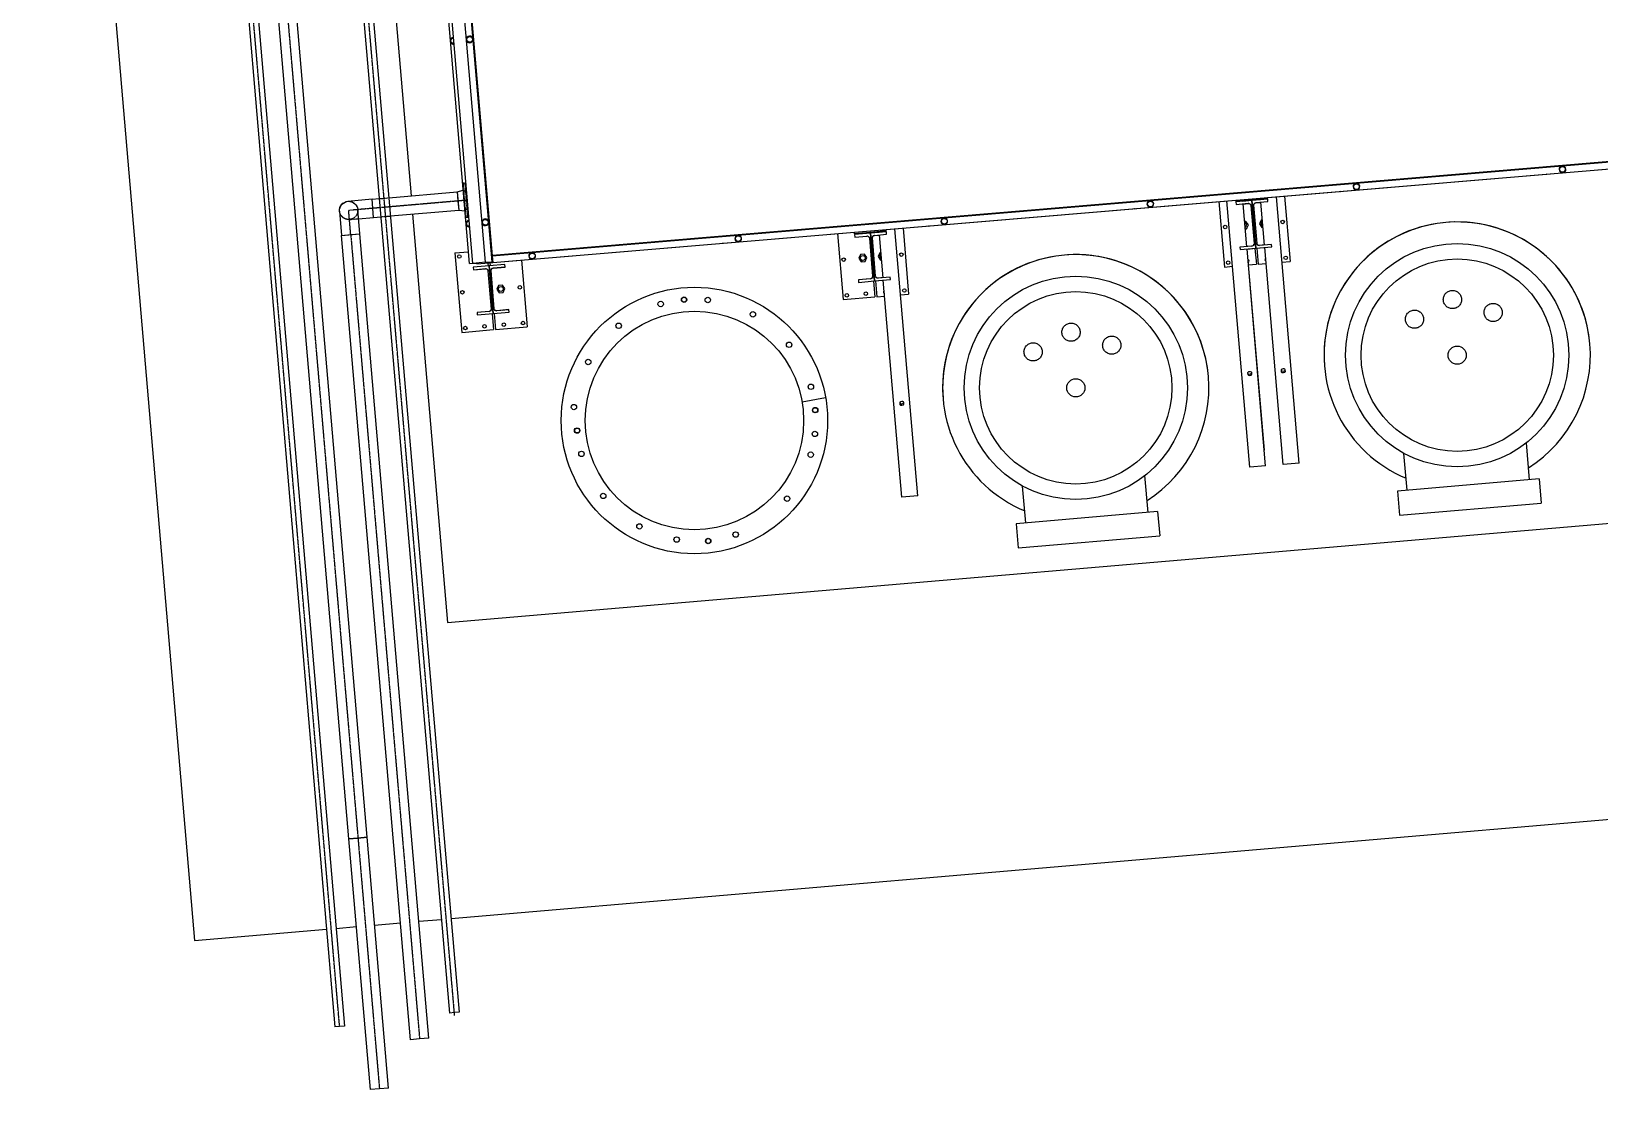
# Model space of a CAD drawing. Header units: millimetres. Extents: x 229153 to 244575, y 9226 to 23316.
# Drawn here: x 229153 to 238986, y 9231 to 15864 of the extents above; entities that cross this region are included whole.
import ezdxf

# ---------------------------------------------------------------- set-up
doc = ezdxf.new("R2010")
doc.units = ezdxf.units.MM
doc.header["$MEASUREMENT"] = 0
doc.linetypes.add('CENTER2', pattern=[1.125, 0.75, -0.125, 0.125, -0.125])
doc.linetypes.add('HIDDEN2', pattern=[0.1875, 0.125, -0.0625])
for name, color, linetype in [('Top (Plan) View-0', 7, 'Continuous'), ('Top (Plan) View-150-SL-B4-095', 14, 'Continuous'), ('Top (Plan) View-80-PG-B5-608', 170, 'Continuous'), ('Top (Plan) View-CENTER', 1, 'CENTER2'), ('Top (Plan) View-CONCRETE FOUNDATION', 8, 'Continuous'), ('Top (Plan) View-HIDDEN', 7, 'HIDDEN2'), ('Top (Plan) View-ST0011-ME_PR_STEL_EQUIP_VENDOR_THP_PLANT', 7, 'Continuous')]:
    doc.layers.add(name, color=color, linetype=linetype)

# ---------------------------------------------------------------- blocks, each defined once
blk = doc.blocks.new('*U41')
at = {"layer": 'Top (Plan) View-CONCRETE FOUNDATION', "color": 0, "linetype": 'ByBlock', "lineweight": -2}
for p, q in [((229153, 22121.9), (230176.7, 10165.7)), ((231784.6, 10303.3), (243877, 11338.7)), ((230176.7, 10165.7), (231003.1, 10236.4)), ((231063.3, 10241.6), (231190.9, 10252.5)), ((231304.8, 10262.2), (231467.5, 10276.2)), ((231581.4, 10285.9), (231724.5, 10298.2))]:
    blk.add_line(p, q, dxfattribs=at)
blk = doc.blocks.new('*U42')
at = {"layer": 'Top (Plan) View-ST0011-ME_PR_STEL_EQUIP_VENDOR_THP_PLANT', "color": 0, "linetype": 'ByBlock', "lineweight": -2}
for p, q in [((232041.7, 14420.2), (231802.9, 17210)), ((232043.6, 14456.8), (231807.8, 17210.4)), ((231899.8, 14408.1), (231661, 17197.9)), ((231921, 14409.9), (231682.1, 17199.7)), ((231999.5, 14416.6), (231760.6, 17206.4)), ((231406, 16321.9), (231533.5, 14832.6)), ((232042, 14456.6), (241563.2, 15256.8)), ((232043.2, 14461.7), (241562.2, 15261.8)), ((232045.5, 14414.4), (241587.4, 15216.3)), ((236903.9, 14822.5), (241487.7, 15207.8)), ((234512.4, 14621.5), (236704.6, 14805.8)), ((236599, 14796.9), (236634.1, 14386.9)), ((236791.8, 13131.7), (236648.9, 14801.1)), ((236705.1, 14800), (236704.6, 14805.9)), ((236804.8, 14808.5), (236705.1, 14800)), ((236805.2, 14803), (236705.6, 14794.5)), ((236705.6, 14794.5), (236706.9, 14779.5)), ((236706.9, 14779.5), (236782.1, 14786)), ((236749.5, 14798.2), (236749, 14803.7)), ((236805.2, 14803), (236749.5, 14798.2)), ((236773.8, 14514.3), (236750.8, 14783.3)), ((236750.9, 14781.8), (236782.7, 14784.5)), ((236780.2, 14785.8), (236778.9, 14784.2)), ((236798.3, 14772.3), (236818.8, 14533.2)), ((236798.8, 14808), (236799.3, 14802.5)), ((236804.8, 14808.5), (236804.3, 14814.3)), ((236884.5, 14815.3), (236804.8, 14808.5)), ((236904.9, 14811.5), (236805.2, 14803)), ((236860, 14807.7), (236805.2, 14803)), ((236805.2, 14803), (236805.2, 14803)), ((236805.2, 14803), (236830.8, 14504.1)), ((236830.8, 14504.1), (236805.2, 14803)), ((236810.7, 14809), (236811.2, 14803.5)), ((236837.7, 14534.8), (236817.3, 14773.9)), ((236830.6, 14788.6), (236861.4, 14791.3)), ((236830.9, 14790.2), (236906.1, 14796.6)), ((236860, 14807.7), (236859.6, 14813.2)), ((236884.3, 14523.7), (236861.3, 14792.8)), ((236884.5, 14815.3), (236884, 14821)), ((236904.4, 14817), (236884.5, 14815.3)), ((236904.4, 14817), (236903.9, 14822.7)), ((236906.1, 14796.6), (236904.9, 14811.5)), ((237101.6, 13158.2), (236958.7, 14827.1)), ((237009.6, 14831.4), (237044.6, 14422.1)), ((231543.2, 14718.7), (231762.5, 12158.2)), ((236768.3, 14671.9), (236760.4, 14671.2)), ((236783.1, 14650.6), (236768.3, 14671.9)), ((236863.9, 14680.1), (236852.9, 14656.6)), ((236852.9, 14656.6), (236867.8, 14635.2)), ((236870.9, 14680.7), (236863.9, 14680.1)), ((231945.9, 14405.8), (234313.1, 14604.8)), ((234207.4, 14595.9), (234242.9, 14182.2)), ((234313.9, 14595.2), (234313, 14604.9)), ((234413.5, 14603.8), (234313.9, 14595.2)), ((234414, 14598.3), (234314.3, 14589.8)), ((234414, 14598.3), (234314.3, 14589.8)), ((234314.3, 14589.8), (234314.3, 14589.8)), ((234314.3, 14589.8), (234315.6, 14574.8)), ((234315.6, 14574.8), (234390.9, 14581.2)), ((234315.6, 14574.8), (234315.8, 14573.3)), ((234315.8, 14573.3), (234391.5, 14579.8)), ((234364.4, 14579), (234363, 14577.4)), ((234407.1, 14567.6), (234427.5, 14328.5)), ((234407.5, 14603.3), (234408, 14597.8)), ((234413.5, 14603.8), (234412.7, 14613.3)), ((234493.2, 14610.6), (234413.5, 14603.8)), ((234513.6, 14606.8), (234414, 14598.3)), ((234468.8, 14603), (234414, 14598.3)), ((234414, 14598.3), (234414, 14598.3)), ((234439.6, 14299.4), (234414, 14598.3)), ((234414, 14598.3), (234439.6, 14299.4)), ((234419.5, 14604.3), (234420, 14598.8)), ((234446.5, 14330.1), (234426, 14569.2)), ((234439.3, 14583.9), (234470.2, 14586.5)), ((234439.7, 14585.4), (234514.9, 14591.9)), ((234468.8, 14603), (234468.3, 14608.5)), ((234493.1, 14319), (234470.1, 14588)), ((234493.2, 14610.6), (234492.4, 14620)), ((234513.1, 14612.3), (234493.2, 14610.6)), ((234513.1, 14612.3), (234512.3, 14621.7)), ((234514.9, 14591.9), (234513.6, 14606.8)), ((234710.4, 12953.5), (234567.2, 14626.1)), ((234618, 14630.4), (234653.4, 14217.3)), ((236764.2, 14626.4), (236772.1, 14627.1)), ((236773.5, 14629.9), (236771, 14627)), ((236772.1, 14627.1), (236783.1, 14650.6)), ((236867.8, 14635.2), (236874.7, 14635.8)), ((231809, 14475.6), (231893.4, 14482.8)), ((231809, 14475.6), (231851.6, 13977.4)), ((232042, 14456.6), (232045.5, 14414.4)), ((234351.1, 14464.9), (234340.1, 14441.4)), ((234377, 14467.2), (234351.1, 14464.9)), ((234391.9, 14445.8), (234377, 14467.2)), ((234385.1, 14455.6), (234379.8, 14449.4)), ((234472.7, 14475.3), (234461.7, 14451.8)), ((234479.7, 14475.9), (234472.7, 14475.3)), ((236805.1, 14517), (236729.9, 14510.5)), ((236729.9, 14510.5), (236731.2, 14495.6)), ((236731.2, 14495.6), (236830.8, 14504.1)), ((236805.5, 14518.5), (236773.7, 14515.8)), ((236775.1, 14499.3), (236830.8, 14504.1)), ((236891.5, 13140.2), (236775.1, 14499.3)), ((236778.2, 14474.5), (236777.2, 14474.4)), ((236883.9, 13239), (236778.2, 14474.5)), ((236804, 14518.4), (236802.7, 14516.8)), ((236824.8, 14503.6), (236833.4, 14404)), ((236830.8, 14504.1), (236930.5, 14512.6)), ((236830.8, 14504.1), (236885.6, 14508.8)), ((236830.8, 14504.1), (236830.8, 14504.1)), ((236836.8, 14504.6), (236845.3, 14405)), ((236884.2, 14525.2), (236853.3, 14522.6)), ((236929.2, 14527.6), (236854, 14521.1)), ((237002, 13149.7), (236885.6, 14508.8)), ((236930.5, 14512.6), (236929.2, 14527.6)), ((231899.8, 14408.1), (231942.1, 14411.7)), ((231999.5, 14416.6), (231921, 14409.9)), ((232022.7, 14393.5), (231923.1, 14385)), ((232022.7, 14393.5), (231923.1, 14385)), ((231923.1, 14385), (231923.1, 14385)), ((231923.1, 14385), (231924.4, 14370.1)), ((231924.4, 14370.1), (231999.6, 14376.5)), ((231924.4, 14370.1), (231924.5, 14368.6)), ((231924.5, 14368.6), (232000.2, 14375.1)), ((231945.4, 14412), (231942.1, 14411.7)), ((231942.1, 14411.7), (231942.1, 14411.7)), ((231945.4, 14412), (231945.9, 14405.8)), ((231948.6, 14372.1), (231947.2, 14370.5)), ((231999.5, 14416.6), (232041.7, 14420.2)), ((232015.2, 14411.7), (232016.8, 14393)), ((232015.8, 14362.8), (232036.3, 14123.7)), ((232122.4, 14402.1), (232022.7, 14393.5)), ((232122.4, 14402.1), (232022.7, 14393.5)), ((232022.7, 14393.5), (232022.7, 14393.5)), ((232048.3, 14094.6), (232022.7, 14393.5)), ((232022.7, 14393.5), (232048.3, 14094.6)), ((232027.1, 14412.7), (232028.7, 14394.1)), ((232055.2, 14125.3), (232034.8, 14364.5)), ((232045, 14420.5), (232041.7, 14420.2)), ((232048.1, 14379.2), (232123.8, 14385.6)), ((232048.4, 14380.7), (232123.6, 14387.1)), ((232082.8, 14383.6), (232081.4, 14382)), ((232123.8, 14385.6), (232122.4, 14402.1)), ((232123.6, 14387.1), (232122.4, 14402.1)), ((232226.4, 14429.4), (232262.1, 14012.6)), ((234340.1, 14441.4), (234355, 14420.1)), ((234355, 14420.1), (234380.9, 14422.3)), ((234362.6, 14429), (234355.1, 14420.1)), ((234380.9, 14422.3), (234391.9, 14445.8)), ((234461.7, 14451.8), (234476.5, 14430.5)), ((234476.5, 14430.5), (234483.5, 14431.1)), ((236634.1, 14386.9), (236684, 14391.2)), ((236784.6, 14399.8), (236833.4, 14404)), ((236845.3, 14405), (236894.2, 14409.2)), ((236993.8, 14417.7), (237044.6, 14422.1)), ((232081.4, 14270.6), (232070.4, 14247.1)), ((232107.3, 14272.8), (232081.4, 14270.6)), ((232110.3, 14268.5), (232104.7, 14261.8)), ((232122.2, 14251.5), (232107.3, 14272.8)), ((234414.3, 14313.8), (234338.5, 14307.3)), ((234338.5, 14307.3), (234338.7, 14305.8)), ((234413.9, 14312.2), (234338.7, 14305.8)), ((234338.7, 14305.8), (234339.9, 14290.8)), ((234339.9, 14290.8), (234439.6, 14299.4)), ((234339.9, 14290.8), (234439.6, 14299.4)), ((234339.9, 14290.8), (234339.9, 14290.8)), ((234388.2, 14311.5), (234386.8, 14309.9)), ((234433.6, 14298.9), (234442.1, 14199.2)), ((234439.6, 14299.4), (234539.2, 14307.9)), ((234439.6, 14299.4), (234494.4, 14304.1)), ((234439.6, 14299.4), (234439.6, 14299.4)), ((234445.6, 14299.9), (234454.1, 14200.3)), ((234493, 14320.5), (234462.1, 14317.9)), ((234537.9, 14322.9), (234462.7, 14316.4)), ((234610.7, 12944.9), (234494.4, 14304.1)), ((234539.2, 14307.9), (234537.9, 14322.9)), ((232070.4, 14247.1), (232085.3, 14225.8)), ((232085.5, 14238.9), (232080.3, 14232.9)), ((232085.3, 14225.8), (232111.2, 14228)), ((232111.2, 14228), (232122.2, 14251.5)), ((234242.9, 14182.2), (234442.1, 14199.2)), ((234454.1, 14200.3), (234502.9, 14204.4)), ((234602.5, 14213), (234653.4, 14217.3)), ((232023, 14109), (231947.3, 14102.6)), ((231947.3, 14102.6), (231947.4, 14101.1)), ((232022.6, 14107.5), (231947.4, 14101.1)), ((231947.4, 14101.1), (231948.7, 14086.1)), ((231948.7, 14086.1), (232048.3, 14094.6)), ((231948.7, 14086.1), (232048.3, 14094.6)), ((231948.7, 14086.1), (231948.7, 14086.1)), ((231972.4, 14104.7), (231971, 14103.1)), ((232042.3, 14094.1), (232050.9, 13994.5)), ((232048.3, 14094.6), (232148, 14103.2)), ((232048.3, 14094.6), (232148, 14103.2)), ((232048.3, 14094.6), (232048.3, 14094.6)), ((232054.3, 14095.2), (232062.8, 13995.5)), ((232146.6, 14119.6), (232070.8, 14113.1)), ((232146.7, 14118.1), (232071.5, 14111.7)), ((232106.6, 14116.2), (232105.2, 14114.6)), ((232148, 14103.2), (232146.6, 14119.6)), ((232148, 14103.2), (232146.7, 14118.1)), ((231851.6, 13977.4), (232050.9, 13994.5)), ((232062.8, 13995.5), (232262.1, 14012.6)), ((238915.1, 13977.8), (238915.1, 13977.8)), ((238915.1, 13977.8), (238915.1, 13977.8)), ((236523.9, 13773), (236523.9, 13773)), ((236778.4, 13722.7), (236779.2, 13712.7)), ((236805.1, 13714.9), (236804.3, 13724.9)), ((236988.5, 13740.7), (236989.4, 13730.7)), ((237015.3, 13732.9), (237014.4, 13742.9)), ((233984.9, 13542.5), (234132.6, 13568.3)), ((233984.9, 13542.5), (234132.6, 13568.3)), ((234597.3, 13535.9), (234598.1, 13526)), ((234624, 13528.2), (234623.2, 13538.2)), ((238545.9, 13053.1), (238526.1, 13284.7)), ((236883.9, 13239), (236883, 13239)), ((237778.6, 12987.4), (237758.8, 13219)), ((236154.7, 12848.4), (236134.8, 13080)), ((236891.5, 13140.2), (236791.8, 13131.7)), ((237101.6, 13158.2), (237002, 13149.7)), ((231762.5, 12158.2), (242224.2, 13053.9)), ((235387.3, 12782.7), (235367.5, 13014.3)), ((238605.6, 13058.2), (237718.9, 12982.3)), ((237718.9, 12982.3), (237731.8, 12830.9)), ((238605.6, 13058.2), (238618.6, 12906.8)), ((234710.4, 12953.5), (234610.7, 12944.9)), ((237731.8, 12830.9), (238618.6, 12906.8)), ((236214.4, 12853.5), (235327.6, 12777.6)), ((236214.4, 12853.5), (236227.4, 12702.1)), ((235327.6, 12777.6), (235340.6, 12626.1)), ((235340.6, 12626.1), (236227.4, 12702.1))]:
    blk.add_line(p, q, dxfattribs=at)
for centre, radius in [((236998.4, 14669), 11), ((236637.7, 14638.1), 11), ((231836, 14452.8), 11), ((234366, 14443.6), 15), ((234607.1, 14464.3), 11), ((237017.6, 14444.8), 11), ((238092.6, 13834.3), 700), ((234246.4, 14433.4), 11), ((236656.9, 14413.9), 11), ((238092.6, 13834.3), 602.8), ((232096.3, 14249.3), 15), ((232215.9, 14259.5), 11), ((233310.1, 13424.8), 835), ((235701.3, 13629.6), 700), ((231855.2, 14228.7), 11), ((233098.7, 14154.9), 17), ((233245.2, 14182.1), 17), ((233245.2, 14182.1), 15), ((233394.2, 14180.2), 17), ((234265.6, 14209.2), 11), ((234385.2, 14219.4), 11), ((234626.3, 14240.1), 11), ((235701.3, 13629.6), 602.8), ((233310.1, 13424.8), 685), ((233676.8, 14090.5), 17), ((231874.4, 14004.5), 11), ((231993.9, 14014.7), 11), ((232115.5, 14025.1), 11), ((232235.1, 14035.4), 11), ((232835.5, 14018.4), 17), ((233903.7, 13899.4), 17), ((238092.6, 13834.3), 57.2), ((232644.4, 13791.6), 17), ((235701.3, 13629.6), 57.2), ((234040.1, 13636.1), 17), ((232554.7, 13509), 17), ((234067.3, 13489.7), 17), ((234067.3, 13489.7), 15), ((232574.8, 13361.9), 17), ((232574.8, 13361.9), 15), ((234065.4, 13340.7), 17), ((232601.9, 13215.4), 17), ((234039.3, 13210.8), 17), ((232738.4, 12952.1), 17), ((233891.3, 12935.2), 17), ((232965.2, 12761.1), 17), ((233198.6, 12678.5), 17), ((233396.8, 12669.5), 17), ((233396.8, 12669.5), 15), ((233568.7, 12710.2), 17)]:
    blk.add_circle(centre, radius, dxfattribs=at)
for centre, radius, start, end in [((231901.2, 15813.3), 21.2, 94.99596, 274.79133), ((231901.2, 15813.3), 21.2, 274.99596, 94.79133), ((231801.5, 15804.8), 21.2, 94.99596, 274.79133), ((238652.9, 14990.8), 21.2, 267.84715, 281.76127), ((238752.6, 14999.3), 21.2, 4.98371, 184.6247), ((238752.6, 14999.3), 21.2, 184.98371, 4.6247), ((237361, 14882.2), 21.2, 267.84715, 281.76127), ((237460.6, 14890.8), 21.2, 4.98371, 184.6247), ((237460.6, 14890.8), 21.2, 184.98371, 4.6247), ((236069.1, 14773.7), 21.2, 267.84715, 281.76127), ((236168.7, 14782.2), 21.2, 4.98371, 184.6247), ((236168.7, 14782.2), 21.2, 184.98371, 4.6247), ((236784, 14769.6), 15, 26.34974, 94.89364), ((236831.8, 14773.7), 15, 94.89364, 163.43754), ((231899.6, 14659), 21.2, 94.99596, 274.79133), ((231999.3, 14667.5), 21.2, 94.99596, 274.79133), ((231999.3, 14667.5), 21.2, 274.99596, 94.79133), ((234876.7, 14673.6), 21.2, 4.98371, 184.6247), ((234876.7, 14673.6), 21.2, 184.98371, 4.6247), ((236757.3, 14648.4), 15, 0, 75.17769), ((236878.8, 14658.8), 15, 118.47182, 251.31546), ((238092.6, 13834.3), 835, 4.89364, 247.43204), ((238092.6, 13834.3), 835, 4.89357, 184.89358), ((233584.8, 14565), 21.2, 4.98371, 184.6247), ((233584.8, 14565), 21.2, 184.98371, 4.6247), ((234392.8, 14564.9), 15, 26.35308, 94.89364), ((234440.6, 14568.9), 15, 94.89364, 163.44088), ((234777.1, 14665.1), 21.2, 267.84715, 281.76127), ((236757.3, 14648.4), 15, 294.6096, 0), ((232292.8, 14456.4), 21.2, 4.98371, 184.6247), ((232292.8, 14456.4), 21.2, 184.98371, 4.6247), ((233485.2, 14556.5), 21.2, 267.84715, 281.76127), ((234487.6, 14454), 15, 118.47182, 251.31546), ((235701.3, 13629.6), 835, 4.89364, 247.43204), ((235701.3, 13629.6), 835, 4.89357, 184.89358), ((236804.2, 14533.5), 15, 274.89364, 343.43754), ((236852.1, 14537.5), 15, 206.34974, 274.89364), ((232001.5, 14360.1), 15, 26.35642, 94.89364), ((232049.3, 14364.2), 15, 94.89364, 163.44421), ((232193.2, 14447.9), 21.2, 267.84715, 281.76127), ((236776.4, 14424.2), 11, 0, 61.83791), ((236776.4, 14424.2), 11, 307.94937, 0), ((236898, 14434.6), 11, 127.94937, 241.83791), ((234413, 14328.7), 15, 274.89364, 343.4342), ((234460.8, 14332.8), 15, 206.34641, 274.89364), ((234506.7, 14229.9), 11, 127.94937, 241.83791), ((232021.7, 14124), 15, 274.89364, 343.43087), ((232069.5, 14128.1), 15, 206.34307, 274.89364), ((238092.6, 13834.3), 835, 302.35524, 4.89364), ((235701.3, 13629.6), 835, 302.35524, 4.89364)]:
    blk.add_arc(centre, radius, start, end, dxfattribs=at)
at = {"layer": 'Top (Plan) View-ST0011-ME_PR_STEL_EQUIP_VENDOR_THP_PLANT', "color": 0, "linetype": 'ByBlock', "lineweight": -2, "extrusion": (0, 0, -1)}
for centre, start, end in [((-231901.2, 15813.3), 265.22686, 84.98585), ((-231901.2, 15813.3), 85.22686, 264.98585), ((-231801.5, 15804.8), 265.22686, 84.98585), ((-238752.6, 14999.3), 355.40721, 174.98437), ((-238752.6, 14999.3), 175.40721, 354.98437), ((-237460.6, 14890.8), 355.40721, 174.98437), ((-237460.6, 14890.8), 175.40721, 354.98437), ((-236168.7, 14782.2), 355.40721, 174.98437), ((-236168.7, 14782.2), 175.40721, 354.98437), ((-231899.6, 14659), 265.22686, 84.98585), ((-231999.3, 14667.5), 265.22686, 84.98585), ((-231999.3, 14667.5), 85.22686, 264.98585), ((-234876.7, 14673.6), 355.40721, 174.98437), ((-234876.7, 14673.6), 175.40721, 354.98437), ((-233584.8, 14565), 355.40721, 174.98437), ((-233584.8, 14565), 175.40721, 354.98437), ((-232292.8, 14456.4), 355.40721, 174.98437), ((-232292.8, 14456.4), 175.40721, 354.98437)]:
    blk.add_arc(centre, 18, start, end, dxfattribs=at)
at = {"layer": 'Top (Plan) View-ST0011-ME_PR_STEL_EQUIP_VENDOR_THP_PLANT', "color": 0, "linetype": 'ByBlock', "lineweight": -2, "extrusion": (0, 4.89789e-41, -1)}
for centre, start, end in [((-236783.4, 14771), 85.10636, 175.10636), ((-236832.2, 14775.2), 355.10636, 85.10636), ((-234392.1, 14566.3), 85.10636, 175.10636), ((-234441, 14570.5), 355.10636, 85.10636), ((-236803.9, 14531.9), 175.10636, 265.10636), ((-236852.7, 14536.1), 265.10636, 355.10636), ((-232000.9, 14361.6), 85.10636, 175.10636), ((-232049.7, 14365.7), 355.10636, 85.10636), ((-234412.6, 14327.2), 175.10636, 265.10636), ((-234461.4, 14331.4), 265.10636, 355.10636), ((-232021.4, 14122.4), 175.10636, 265.10636), ((-232070.2, 14126.6), 265.10636, 355.10636)]:
    blk.add_arc(centre, 15, start, end, dxfattribs=at)
at = {"layer": 'Top (Plan) View-ST0011-ME_PR_STEL_EQUIP_VENDOR_THP_PLANT', "color": 0, "linetype": 'ByBlock', "lineweight": -2}
for centre, start_param, end_param in [((236791.3, 13723.8), 0, 3.141593), ((236791.4, 13722.5), 3.141593, 6.283185), ((236792.2, 13713.8), 3.141593, 6.283185), ((237001.5, 13741.8), 0, 3.141593), ((237001.6, 13740.5), 3.141593, 6.283185), ((237002.3, 13731.8), 3.141593, 6.283185), ((234610.2, 13537.1), 0, 3.141593), ((234610.3, 13535.7), 3.141593, 6.283185), ((234611.1, 13527.1), 3.141593, 6.283185)]:
    blk.add_ellipse(centre, major_axis=(13, 1.1), ratio=0.5, start_param=start_param, end_param=end_param, dxfattribs=at)
for points, knots in [([(238012.5, 14210.3), (238010.8, 14207.2), (238009.4, 14203.9), (238007.1, 14196.8), (238006.3, 14193), (238005.5, 14185.5), (238005.5, 14181.7), (238005.8, 14178.2), (238006.1, 14174.6), (238006.7, 14170.9), (238008.8, 14163.6), (238010.3, 14160), (238013.8, 14153.2), (238016, 14149.9), (238020.8, 14144), (238023.5, 14141.3), (238029, 14136.7), (238032, 14134.7), (238038.5, 14131.1), (238042, 14129.6), (238049.2, 14127.4), (238052.9, 14126.6), (238060.3, 14125.8), (238064, 14125.8), (238071.1, 14126.4), (238074.8, 14127), (238082, 14129.1), (238085.5, 14130.5), (238092.2, 14133.9), (238095.4, 14136), (238101.2, 14140.6), (238103.8, 14143.1), (238108.4, 14148.6), (238110.6, 14151.7), (238114.4, 14158.4), (238116, 14161.9), (238118.3, 14169.3), (238119.1, 14173.1), (238119.9, 14180.6), (238120, 14184.3), (238119.3, 14191.5), (238118.7, 14195.2), (238116.6, 14202.5), (238115.2, 14206.1), (238111.6, 14212.9), (238109.4, 14216.1), (238104.6, 14222.1), (238101.9, 14224.8), (238096.4, 14229.3), (238093.4, 14231.4), (238086.9, 14234.9), (238083.4, 14236.4), (238076.3, 14238.7), (238072.5, 14239.5), (238065.1, 14240.3), (238061.4, 14240.3), (238054.3, 14239.7), (238050.6, 14239), (238043.4, 14237), (238039.9, 14235.6), (238033.2, 14232.1), (238030, 14230.1), (238024.3, 14225.5), (238021.7, 14222.9), (238017, 14217.5), (238014.8, 14214.4), (238012.8, 14210.8), (238012.6, 14210.6), (238012.5, 14210.3)], [32.055058, 32.055058, 32.055058, 32.055058, 33.110543, 33.110543, 34.249633, 34.249633, 35.388723, 35.388723, 35.388723, 36.526178, 36.526178, 37.663632, 37.663632, 38.801087, 38.801087, 39.938542, 39.938542, 41.011973, 41.011973, 42.085405, 42.085405, 43.158836, 43.158836, 44.232268, 44.232268, 45.305699, 45.305699, 46.379131, 46.379131, 47.452562, 47.452562, 48.525994, 48.525994, 49.663449, 49.663449, 50.800903, 50.800903, 51.938358, 51.938358, 53.075812, 53.075812, 54.214902, 54.214902, 55.353992, 55.353992, 56.493082, 56.493082, 57.632172, 57.632172, 58.705787, 58.705787, 59.779401, 59.779401, 60.853015, 60.853015, 61.926629, 61.926629, 63.000244, 63.000244, 64.073858, 64.073858, 65.147472, 65.147472, 66.221087, 66.221087, 67.360177, 67.360177, 67.443781, 67.443781, 67.443781, 67.443781]), ([(238276.3, 14141), (238275.6, 14140.3), (238274.9, 14139.5), (238272, 14136.1), (238269.9, 14133.1), (238266.3, 14126.5), (238264.8, 14123), (238262.4, 14115.8), (238261.6, 14112), (238260.8, 14104.5), (238260.8, 14100.8), (238261.1, 14097.1), (238261.4, 14093.6), (238262, 14090), (238264.1, 14082.8), (238265.5, 14079.2), (238269, 14072.4), (238271.1, 14069.2), (238275.8, 14063.3), (238278.4, 14060.6), (238284, 14056), (238287.1, 14053.8), (238293.7, 14050.1), (238297.2, 14048.6), (238304.5, 14046.3), (238308.3, 14045.6), (238315.7, 14044.8), (238319.4, 14044.8), (238326.5, 14045.4), (238330.2, 14046), (238337.5, 14048.1), (238341.1, 14049.6), (238347.8, 14053.1), (238351, 14055.2), (238356.8, 14059.9), (238359.5, 14062.5), (238364, 14067.9), (238366.1, 14070.9), (238369.8, 14077.5), (238371.3, 14081), (238373.6, 14088.2), (238374.4, 14092), (238375.3, 14099.5), (238375.3, 14103.2), (238374.7, 14110.4), (238374, 14114), (238372, 14121.2), (238370.6, 14124.8), (238367.1, 14131.6), (238365, 14134.8), (238360.3, 14140.7), (238357.6, 14143.4), (238352.1, 14148.1), (238349, 14150.2), (238342.4, 14153.9), (238338.8, 14155.4), (238331.5, 14157.7), (238327.8, 14158.4), (238320.4, 14159.2), (238316.7, 14159.2), (238309.5, 14158.6), (238305.8, 14158), (238298.6, 14155.9), (238295, 14154.4), (238288.2, 14150.9), (238285.1, 14148.8), (238280, 14144.8), (238278.1, 14142.9), (238276.3, 14141)], [30.595386, 30.595386, 30.595386, 30.595386, 30.901249, 30.901249, 32.023248, 32.023248, 33.145248, 33.145248, 34.267248, 34.267248, 35.389247, 35.389247, 35.389247, 36.47776, 36.47776, 37.566273, 37.566273, 38.654786, 38.654786, 39.743299, 39.743299, 40.831812, 40.831812, 41.920325, 41.920325, 43.008838, 43.008838, 44.097351, 44.097351, 45.219351, 45.219351, 46.341351, 46.341351, 47.46335, 47.46335, 48.58535, 48.58535, 49.709244, 49.709244, 50.833138, 50.833138, 51.957032, 51.957032, 53.080926, 53.080926, 54.170175, 54.170175, 55.259424, 55.259424, 56.348674, 56.348674, 57.437923, 57.437923, 58.527172, 58.527172, 59.616421, 59.616421, 60.705671, 60.705671, 61.79492, 61.79492, 62.918814, 62.918814, 64.042708, 64.042708, 65.166602, 65.166602, 65.984634, 65.984634, 65.984634, 65.984634]), ([(237781.2, 14096.6), (237778.8, 14093.8), (237776.7, 14090.7), (237773, 14084.1), (237771.5, 14080.6), (237769.2, 14073.3), (237768.4, 14069.5), (237767.6, 14062.1), (237767.6, 14058.4), (237767.9, 14054.9), (237768.2, 14051.3), (237768.9, 14047.6), (237771, 14040.3), (237772.4, 14036.7), (237775.9, 14030), (237778, 14026.8), (237782.7, 14021), (237785.3, 14018.3), (237790.8, 14013.8), (237793.8, 14011.7), (237800.3, 14008), (237803.8, 14006.5), (237811.1, 14004.2), (237814.8, 14003.4), (237822.4, 14002.6), (237826.1, 14002.5), (237833.3, 14003.1), (237836.9, 14003.8), (237844.1, 14005.8), (237847.6, 14007.2), (237854.4, 14010.7), (237857.7, 14012.8), (237863.6, 14017.5), (237866.2, 14020.2), (237870.9, 14025.7), (237873.1, 14028.8), (237876.7, 14035.5), (237878.2, 14039), (237880.5, 14046.3), (237881.3, 14050), (237882.1, 14057.4), (237882.1, 14061.1), (237881.5, 14068.3), (237880.8, 14072), (237878.7, 14079.3), (237877.3, 14082.8), (237873.8, 14089.6), (237871.7, 14092.8), (237867, 14098.6), (237864.4, 14101.2), (237859, 14105.8), (237855.9, 14107.9), (237849.4, 14111.5), (237845.9, 14113), (237838.7, 14115.4), (237834.9, 14116.2), (237827.4, 14117), (237823.6, 14117), (237816.5, 14116.4), (237812.8, 14115.8), (237805.7, 14113.7), (237802.1, 14112.3), (237795.3, 14108.8), (237792.1, 14106.7), (237786.2, 14102), (237783.5, 14099.4), (237781.2, 14096.6)], [31.03225, 31.03225, 31.03225, 31.03225, 32.121499, 32.121499, 33.210749, 33.210749, 34.299998, 34.299998, 35.389247, 35.389247, 35.389247, 36.513141, 36.513141, 37.637035, 37.637035, 38.760929, 38.760929, 39.884823, 39.884823, 41.006823, 41.006823, 42.128822, 42.128822, 43.250822, 43.250822, 44.372821, 44.372821, 45.461334, 45.461334, 46.549848, 46.549848, 47.638361, 47.638361, 48.726874, 48.726874, 49.815387, 49.815387, 50.9039, 50.9039, 51.992413, 51.992413, 53.080926, 53.080926, 54.202925, 54.202925, 55.324925, 55.324925, 56.446924, 56.446924, 57.568924, 57.568924, 58.692818, 58.692818, 59.816712, 59.816712, 60.940606, 60.940606, 62.0645, 62.0645, 63.153749, 63.153749, 64.242999, 64.242999, 65.332248, 65.332248, 66.421497, 66.421497, 66.421497, 66.421497]), ([(235621.2, 14005.6), (235619.5, 14002.5), (235618.1, 13999.1), (235615.9, 13992.1), (235615.1, 13988.3), (235614.2, 13980.8), (235614.2, 13977), (235614.5, 13973.4), (235614.8, 13969.8), (235615.5, 13966.2), (235617.6, 13958.9), (235619, 13955.3), (235622.6, 13948.5), (235624.7, 13945.2), (235629.5, 13939.3), (235632.2, 13936.6), (235637.8, 13932), (235640.8, 13929.9), (235647.3, 13926.4), (235650.7, 13924.9), (235657.9, 13922.6), (235661.6, 13921.9), (235669.1, 13921.1), (235672.8, 13921), (235679.9, 13921.7), (235683.5, 13922.3), (235690.7, 13924.4), (235694.3, 13925.8), (235701, 13929.2), (235704.1, 13931.3), (235709.9, 13935.9), (235712.5, 13938.4), (235717.2, 13943.8), (235719.4, 13946.9), (235723.2, 13953.6), (235724.7, 13957.2), (235727.1, 13964.5), (235727.9, 13968.3), (235728.7, 13975.8), (235728.7, 13979.6), (235728.1, 13986.8), (235727.4, 13990.4), (235725.3, 13997.7), (235723.9, 14001.3), (235720.3, 14008.2), (235718.2, 14011.4), (235713.4, 14017.3), (235710.7, 14020), (235705.1, 14024.6), (235702.1, 14026.7), (235695.6, 14030.2), (235692.2, 14031.7), (235685, 14033.9), (235681.3, 14034.7), (235673.9, 14035.5), (235670.1, 14035.5), (235663, 14034.9), (235659.4, 14034.3), (235652.2, 14032.2), (235648.6, 14030.8), (235642, 14027.4), (235638.8, 14025.3), (235633, 14020.7), (235630.4, 14018.2), (235625.7, 14012.8), (235623.5, 14009.7), (235621.5, 14006.1), (235621.4, 14005.8), (235621.2, 14005.6)], [32.055058, 32.055058, 32.055058, 32.055058, 33.110543, 33.110543, 34.249633, 34.249633, 35.388723, 35.388723, 35.388723, 36.526178, 36.526178, 37.663632, 37.663632, 38.801087, 38.801087, 39.938542, 39.938542, 41.011973, 41.011973, 42.085405, 42.085405, 43.158836, 43.158836, 44.232268, 44.232268, 45.305699, 45.305699, 46.379131, 46.379131, 47.452562, 47.452562, 48.525994, 48.525994, 49.663449, 49.663449, 50.800903, 50.800903, 51.938358, 51.938358, 53.075812, 53.075812, 54.214902, 54.214902, 55.353992, 55.353992, 56.493082, 56.493082, 57.632172, 57.632172, 58.705787, 58.705787, 59.779401, 59.779401, 60.853015, 60.853015, 61.926629, 61.926629, 63.000244, 63.000244, 64.073858, 64.073858, 65.147472, 65.147472, 66.221087, 66.221087, 67.360177, 67.360177, 67.443781, 67.443781, 67.443781, 67.443781]), ([(235389.9, 13891.9), (235387.6, 13889.1), (235385.4, 13886), (235381.8, 13879.4), (235380.2, 13875.8), (235378, 13868.5), (235377.2, 13864.8), (235376.4, 13857.4), (235376.4, 13853.7), (235376.7, 13850.2), (235377, 13846.5), (235377.7, 13842.8), (235379.8, 13835.6), (235381.2, 13832), (235384.7, 13825.2), (235386.8, 13822.1), (235391.5, 13816.2), (235394.1, 13813.6), (235399.5, 13809), (235402.6, 13806.9), (235409.1, 13803.3), (235412.6, 13801.8), (235419.8, 13799.5), (235423.6, 13798.7), (235431.1, 13797.8), (235434.9, 13797.8), (235442, 13798.4), (235445.6, 13799), (235452.8, 13801.1), (235456.4, 13802.5), (235463.2, 13806), (235466.4, 13808.1), (235472.3, 13812.8), (235475, 13815.5), (235479.7, 13821), (235481.8, 13824.1), (235485.5, 13830.7), (235487, 13834.3), (235489.3, 13841.5), (235490, 13845.3), (235490.8, 13852.7), (235490.9, 13856.4), (235490.2, 13863.5), (235489.6, 13867.2), (235487.5, 13874.5), (235486.1, 13878.1), (235482.5, 13884.8), (235480.4, 13888), (235475.8, 13893.8), (235473.2, 13896.5), (235467.7, 13901), (235464.7, 13903.1), (235458.2, 13906.8), (235454.7, 13908.3), (235447.4, 13910.6), (235443.7, 13911.4), (235436.1, 13912.3), (235432.4, 13912.3), (235425.2, 13911.7), (235421.6, 13911), (235414.4, 13909), (235410.8, 13907.6), (235404.1, 13904.1), (235400.8, 13902), (235394.9, 13897.3), (235392.2, 13894.6), (235389.9, 13891.9)], [31.03225, 31.03225, 31.03225, 31.03225, 32.121499, 32.121499, 33.210749, 33.210749, 34.299998, 34.299998, 35.389247, 35.389247, 35.389247, 36.513141, 36.513141, 37.637035, 37.637035, 38.760929, 38.760929, 39.884823, 39.884823, 41.006823, 41.006823, 42.128822, 42.128822, 43.250822, 43.250822, 44.372821, 44.372821, 45.461334, 45.461334, 46.549848, 46.549848, 47.638361, 47.638361, 48.726874, 48.726874, 49.815387, 49.815387, 50.9039, 50.9039, 51.992413, 51.992413, 53.080926, 53.080926, 54.202925, 54.202925, 55.324925, 55.324925, 56.446924, 56.446924, 57.568924, 57.568924, 58.692818, 58.692818, 59.816712, 59.816712, 60.940606, 60.940606, 62.0645, 62.0645, 63.153749, 63.153749, 64.242999, 64.242999, 65.332248, 65.332248, 66.421497, 66.421497, 66.421497, 66.421497]), ([(235885, 13936.3), (235884.3, 13935.5), (235883.7, 13934.8), (235880.8, 13931.4), (235878.7, 13928.3), (235875, 13921.8), (235873.5, 13918.3), (235871.2, 13911.1), (235870.4, 13907.3), (235869.6, 13899.8), (235869.5, 13896), (235869.8, 13892.4), (235870.1, 13888.9), (235870.8, 13885.2), (235872.8, 13878), (235874.2, 13874.5), (235877.7, 13867.7), (235879.8, 13864.5), (235884.6, 13858.6), (235887.2, 13855.9), (235892.7, 13851.2), (235895.8, 13849.1), (235902.5, 13845.4), (235906, 13843.9), (235913.3, 13841.6), (235917, 13840.8), (235924.5, 13840), (235928.1, 13840), (235935.3, 13840.6), (235939, 13841.3), (235946.3, 13843.4), (235949.8, 13844.8), (235956.6, 13848.3), (235959.8, 13850.4), (235965.6, 13855.1), (235968.2, 13857.7), (235972.8, 13863.2), (235974.9, 13866.2), (235978.5, 13872.7), (235980.1, 13876.2), (235982.4, 13883.5), (235983.2, 13887.2), (235984, 13894.7), (235984, 13898.5), (235983.4, 13905.7), (235982.8, 13909.3), (235980.7, 13916.5), (235979.3, 13920), (235975.8, 13926.8), (235973.8, 13930), (235969, 13936), (235966.4, 13938.6), (235960.8, 13943.3), (235957.7, 13945.5), (235951.1, 13949.1), (235947.6, 13950.6), (235940.3, 13952.9), (235936.5, 13953.7), (235929.1, 13954.5), (235925.4, 13954.5), (235918.3, 13953.9), (235914.6, 13953.2), (235907.3, 13951.1), (235903.7, 13949.7), (235897, 13946.2), (235893.8, 13944.1), (235888.8, 13940), (235886.8, 13938.2), (235885, 13936.3)], [30.595386, 30.595386, 30.595386, 30.595386, 30.901249, 30.901249, 32.023248, 32.023248, 33.145248, 33.145248, 34.267248, 34.267248, 35.389247, 35.389247, 35.389247, 36.47776, 36.47776, 37.566273, 37.566273, 38.654786, 38.654786, 39.743299, 39.743299, 40.831812, 40.831812, 41.920325, 41.920325, 43.008838, 43.008838, 44.097351, 44.097351, 45.219351, 45.219351, 46.341351, 46.341351, 47.46335, 47.46335, 48.58535, 48.58535, 49.709244, 49.709244, 50.833138, 50.833138, 51.957032, 51.957032, 53.080926, 53.080926, 54.170175, 54.170175, 55.259424, 55.259424, 56.348674, 56.348674, 57.437923, 57.437923, 58.527172, 58.527172, 59.616421, 59.616421, 60.705671, 60.705671, 61.79492, 61.79492, 62.918814, 62.918814, 64.042708, 64.042708, 65.166602, 65.166602, 65.984634, 65.984634, 65.984634, 65.984634])]:
    blk.add_open_spline(points, degree=3, knots=knots, dxfattribs=at)
blk = doc.blocks.new('*U57')
at = {"layer": 'Top (Plan) View-0', "color": 0, "linetype": 'ByBlock', "lineweight": -2}
for p, q in [((231153.3, 16913.4), (231775.2, 9711)), ((231213.4, 16918.6), (231835.3, 9716.2)), ((231805.3, 9713.6), (231775.2, 9711)), ((231835.3, 9716.2), (231805.3, 9713.6))]:
    blk.add_line(p, q, dxfattribs=at)
at = {"layer": 'Top (Plan) View-CENTER'}
blk.add_line((231806.9, 9694.6), (231183.3, 16916), dxfattribs=at)
at = {"layer": 'Top (Plan) View-HIDDEN'}
for p, q in [((231151.6, 16932.4), (231181.7, 16935)), ((231151.6, 16932.4), (231153.3, 16913.4)), ((231181.7, 16935), (231211.7, 16937.6)), ((231183.3, 16916), (231181.7, 16935)), ((231211.7, 16937.6), (231213.4, 16918.6))]:
    blk.add_line(p, q, dxfattribs=at)
blk = doc.blocks.new('*U58')
at = {"layer": 'Top (Plan) View-150-SL-B4-095', "color": 0, "linetype": 'ByBlock', "lineweight": -2}
for p, q in [((230631.6, 16781.2), (230688.6, 16786.1)), ((231143.8, 10803.1), (230631.6, 16781.2)), ((230688.6, 16786.1), (230745.5, 16790.9)), ((231257.6, 10812.8), (230745.5, 16790.9)), ((231200.7, 10808), (231143.8, 10803.1)), ((231257.6, 10812.8), (231200.7, 10808))]:
    blk.add_line(p, q, dxfattribs=at)
at = {"layer": 'Top (Plan) View-CENTER'}
blk.add_line((230688.6, 16786.1), (231200.7, 10808), dxfattribs=at)
blk = doc.blocks.new('*U65')
at = {"layer": 'Top (Plan) View-80-PG-B5-608', "color": 0, "linetype": 'ByBlock', "lineweight": -2}
for p, q in [((230491.1, 16216.5), (231055.6, 9623.9)), ((230551.2, 16221.7), (231115.7, 9629.1)), ((231085.6, 9626.5), (231055.6, 9623.9)), ((231115.7, 9629.1), (231085.6, 9626.5))]:
    blk.add_line(p, q, dxfattribs=at)
at = {"layer": 'Top (Plan) View-CENTER'}
blk.add_line((231085.6, 9626.5), (230519.6, 16238.1), dxfattribs=at)
blk = doc.blocks.new('*U67')
at = {"layer": 'Top (Plan) View-0', "color": 0, "linetype": 'ByBlock', "lineweight": -2}
for p, q in [((231822.4, 14857.6), (231860.4, 14868.3)), ((231822.4, 14857.6), (231832.2, 14743.7)), ((231832.2, 14743.7), (231871.5, 14739.6))]:
    blk.add_line(p, q, dxfattribs=at)
at = {"layer": 'Top (Plan) View-CENTER'}
blk.add_line((231865.9, 14804), (231827.3, 14800.6), dxfattribs=at)
at = {"layer": 'Top (Plan) View-HIDDEN'}
for p, q in [((231871.9, 14912.4), (231858.9, 14911.3)), ((231858.9, 14911.3), (231877.4, 14697.1)), ((231860.4, 14868.3), (231862.6, 14868.9)), ((231876.2, 14862.2), (231863.2, 14861.1)), ((231890.4, 14698.2), (231871.9, 14912.4)), ((231881.1, 14805.3), (231865.9, 14804)), ((231871.5, 14739.6), (231873.7, 14739.4)), ((231886, 14748.3), (231873.1, 14747.2)), ((231890.4, 14698.2), (231877.4, 14697.1))]:
    blk.add_line(p, q, dxfattribs=at)
blk = doc.blocks.new('*U68')
at = {"layer": 'Top (Plan) View-0', "color": 0, "linetype": 'ByBlock', "lineweight": -2}
for p, q in [((231394.5, 14820.6), (231822.4, 14857.6)), ((231822.4, 14857.6), (231827.3, 14800.6)), ((231289.3, 14811.5), (231334.4, 14815.4)), ((231299.1, 14697.6), (231294.2, 14754.6)), ((231294.2, 14754.6), (231294.2, 14754.6)), ((231827.3, 14800.6), (231832.2, 14743.7)), ((231299.1, 14697.6), (231344.3, 14701.5)), ((231404.4, 14706.7), (231832.2, 14743.7))]:
    blk.add_line(p, q, dxfattribs=at)
at = {"layer": 'Top (Plan) View-CENTER'}
for p, q in [((231339.4, 14758.5), (231294.2, 14754.6)), ((231827.3, 14800.6), (231399.5, 14763.7))]:
    blk.add_line(p, q, dxfattribs=at)
at = {"layer": 'Top (Plan) View-HIDDEN'}
for p, q in [((231334.4, 14815.4), (231394.5, 14820.6)), ((231399.5, 14763.7), (231339.4, 14758.5)), ((231344.3, 14701.5), (231404.4, 14706.7))]:
    blk.add_line(p, q, dxfattribs=at)
blk = doc.blocks.new('*U69')
at = {"layer": 'Top (Plan) View-0', "color": 0, "linetype": 'ByBlock', "lineweight": -2}
for p, q in [((231289.3, 14811.6), (231137.5, 14798.5)), ((231294.2, 14754.7), (231289.3, 14811.6)), ((231294.2, 14754.6), (231294.2, 14754.7)), ((231204.2, 14689.6), (231299.1, 14697.8))]:
    blk.add_line(p, q, dxfattribs=at)
at = {"layer": 'Top (Plan) View-CENTER'}
blk.add_line((231294.2, 14754.7), (231199.3, 14746.5), dxfattribs=at)
at = {"layer": 'Top (Plan) View-HIDDEN'}
for p, q in [((231199.3, 14746.5), (231142.4, 14741.6)), ((231147.3, 14684.7), (231204.2, 14689.6))]:
    blk.add_line(p, q, dxfattribs=at)
blk = doc.blocks.new('*U70')
at = {"layer": 'Top (Plan) View-0', "color": 0, "linetype": 'ByBlock', "lineweight": -2}
for p, q in [((231085.4, 14736.7), (231098.4, 14584.9)), ((231212.3, 14594.6), (231199.3, 14746.5)), ((231098.4, 14584.9), (231212.3, 14594.6))]:
    blk.add_line(p, q, dxfattribs=at)
at = {"layer": 'Top (Plan) View-0', "color": 0, "linetype": 'ByBlock', "lineweight": -2, "extrusion": (0, 0, -1)}
blk.add_arc((-231142.4, 14741.6), 57.2, 355.10375, 175.10375, dxfattribs=at)
at = {"layer": 'Top (Plan) View-CENTER'}
blk.add_line((231155.4, 14589.7), (231142.4, 14741.6), dxfattribs=at)
at = {"layer": 'Top (Plan) View-HIDDEN', "extrusion": (0, -2.82692e-29, -1)}
blk.add_arc((-231142.4, 14741.6), 57.1, 265.10375, 355.10375, dxfattribs=at)
at = {"layer": 'Top (Plan) View-HIDDEN', "extrusion": (0, 0, -1)}
blk.add_arc((-231142.4, 14741.6), 57.2, 175.10375, 265.10375, dxfattribs=at)
blk = doc.blocks.new('*U71')
at = {"layer": 'Top (Plan) View-0', "color": 0, "linetype": 'ByBlock', "lineweight": -2, "extrusion": (0, 0, -1)}
blk.add_arc((-231142.4, 14741.6), 57.1, 355.10375, 90, dxfattribs=at)
at = {"layer": 'Top (Plan) View-0', "color": 0, "linetype": 'ByBlock', "lineweight": -2, "extrusion": (0, 1.28554e-41, -1)}
blk.add_arc((-231142.4, 14741.6), 57.1, 90, 175.10375, dxfattribs=at)
at = {"layer": 'Top (Plan) View-HIDDEN', "extrusion": (0, 0, -1)}
blk.add_arc((-231142.4, 14741.6), 57.1, 175.10375, 355.10375, dxfattribs=at)
blk = doc.blocks.new('*U72')
at = {"layer": 'Top (Plan) View-0', "color": 0, "linetype": 'ByBlock', "lineweight": -2}
for p, q in [((231098.4, 14584.9), (231155.4, 14589.7)), ((231530.3, 9543.9), (231098.4, 14584.9)), ((231155.4, 14589.7), (231212.3, 14594.6)), ((231644.2, 9553.6), (231212.3, 14594.6)), ((231587.2, 9548.7), (231530.3, 9543.9)), ((231644.2, 9553.6), (231587.2, 9548.7))]:
    blk.add_line(p, q, dxfattribs=at)
at = {"layer": 'Top (Plan) View-CENTER'}
blk.add_line((231155.4, 14589.7), (231587.2, 9548.7), dxfattribs=at)
blk = doc.blocks.new('*U75')
at = {"layer": 'Top (Plan) View-150-SL-B4-095', "color": 0, "linetype": 'ByBlock', "lineweight": -2}
for p, q in [((231143.8, 10803.1), (231200.7, 10808)), ((231278.4, 9231), (231143.8, 10803.1)), ((231200.7, 10808), (231257.6, 10812.8)), ((231392.3, 9240.7), (231257.6, 10812.8)), ((231335.4, 9235.8), (231278.4, 9231)), ((231392.3, 9240.7), (231335.4, 9235.8))]:
    blk.add_line(p, q, dxfattribs=at)
at = {"layer": 'Top (Plan) View-CENTER'}
blk.add_line((231200.7, 10808), (231335.4, 9235.8), dxfattribs=at)

msp = doc.modelspace()

# ---------------------------------------------------------------- block references
at = {"layer": 'Top (Plan) View-0'}
for name in ['*U57', '*U68', '*U67', '*U70', '*U71', '*U69', '*U72']:
    msp.add_blockref(name, (0, 0), dxfattribs=at)
at = {"layer": 'Top (Plan) View-150-SL-B4-095'}
for name in ['*U58', '*U75']:
    msp.add_blockref(name, (0, 0), dxfattribs=at)
at = {"layer": 'Top (Plan) View-80-PG-B5-608'}
msp.add_blockref('*U65', (0, 0), dxfattribs=at)
at = {"layer": 'Top (Plan) View-CONCRETE FOUNDATION'}
msp.add_blockref('*U41', (0, 0), dxfattribs=at)
at = {"layer": 'Top (Plan) View-ST0011-ME_PR_STEL_EQUIP_VENDOR_THP_PLANT'}
msp.add_blockref('*U42', (0, 0), dxfattribs=at)

doc.saveas('drawing.dxf')
